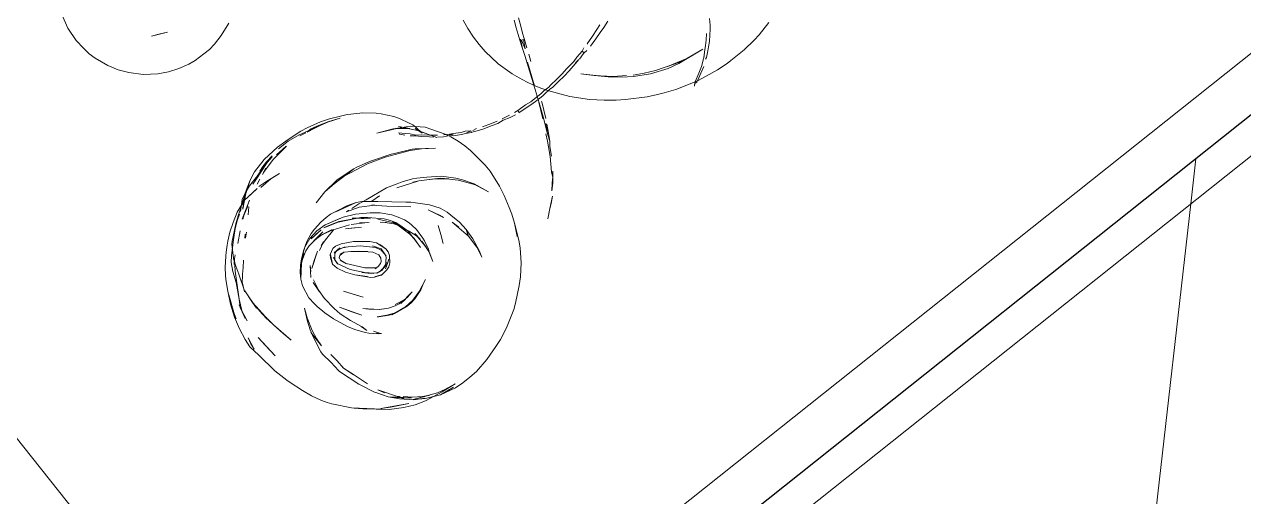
# Model space of a CAD drawing. Header units: millimetres. Extents: x 0 to 57242, y -59538 to 11130.
# Drawn here: x 21945.9 to 22325.2, y -25761 to -25614 of the extents above; entities that cross this region are included whole.
import ezdxf

# ---------------------------------------------------------------- set-up
doc = ezdxf.new("R2010")
doc.units = ezdxf.units.MM
for name, color, linetype, lineweight in [('A-WALL', 113, 'Continuous', 9), ('A-WALL-PATT', 111, 'Continuous', 25), ('G-IMPT', 8, 'Continuous', 9), ('I-FURN', 30, 'Continuous', 9)]:
    doc.layers.add(name, color=color, linetype=linetype, lineweight=lineweight)
pattern_1 = [(263.519, (23585.85, -24640.52), (353.327, -40.138), []), (263.519, (23823.13, -24938.6), (353.327, -40.138), [])]

# ---------------------------------------------------------------- blocks, each defined once
blk = doc.blocks.new('LR1579_PANEL_TV_019_CH - LR1579_PANEL_TV_019_CH-V9-Level 0')
at = {"layer": 'G-IMPT'}
for p, q in [((863.11, -90.73), (859.39, -92.39)), ((865.54, -89.87), (863.11, -90.73)), ((870.27, -88.47), (865.54, -89.87)), ((875.1, -87.57), (870.27, -88.47)), ((875.1, -87.57), (877.83, -87.44)), ((877.83, -87.44), (880.63, -87.4)), ((883.44, -87.6), (880.63, -87.4)), ((886.39, -89.3), (882.76, -88.64)), ((887.48, -89.22), (882.76, -88.64)), ((883.44, -87.6), (888.45, -88.83)), ((883.75, -88.15), (888.45, -88.83)), ((883.75, -88.15), (887.35, -88.67)), ((888.71, -89.91), (886.39, -89.3)), ((888.45, -88.83), (887.35, -88.67)), ((893.22, -90.29), (887.48, -89.22)), ((888.45, -88.83), (892.81, -90.86)), ((888.71, -89.91), (895.98, -93.03)), ((891.05, -90.83), (893.11, -91.87)), ((891.05, -90.83), (895.98, -93.03)), ((892.81, -90.86), (894.68, -92.11)), ((896.57, -91.33), (893.22, -90.29)), ((854.05, -95.47), (859.39, -92.39)), ((895.85, -92.82), (892.87, -91.01)), ((892.87, -91.01), (894.68, -92.11)), ((895.71, -93.73), (893.11, -91.87)), ((895.71, -93.73), (897.88, -95.66)), ((895.85, -92.82), (899.19, -95.78)), ((896.05, -93.66), (901.54, -98.52)), ((896.05, -93.66), (898.62, -95.79)), ((896.57, -91.33), (899.8, -92.79)), ((902.98, -95.57), (897.86, -92.86)), ((897.86, -92.86), (905.59, -97.13)), ((899.8, -92.79), (903.71, -95.21)), ((848.07, -100.18), (852.41, -96.6)), ((854.05, -95.47), (852.41, -96.6)), ((899.5, -97.11), (898.1, -94.93)), ((898.97, -96.49), (898.1, -94.93)), ((898.58, -96.29), (899.5, -97.11)), ((901.54, -98.52), (898.62, -95.79)), ((902.65, -102.2), (898.97, -96.49)), ((901.54, -98.52), (899.19, -95.78)), ((901.54, -98.52), (903.56, -101.62)), ((902.98, -95.57), (905.59, -97.13)), ((912.54, -102.92), (903.71, -95.21)), ((907.26, -98.2), (903.71, -95.21)), ((903.71, -95.21), (910.05, -100.47)), ((912.54, -102.92), (907.26, -98.2)), ((843.23, -105.39), (846.13, -102.04)), ((846.13, -102.04), (848.07, -100.18)), ((902.65, -102.2), (901.68, -100.18)), ((902.21, -101.39), (901.68, -100.18)), ((903.86, -102.11), (903.56, -101.62)), ((906.29, -107.25), (903.86, -102.11)), ((911.99, -102.31), (910.05, -100.47)), ((911.99, -102.31), (912.54, -102.92)), ((843.23, -105.39), (840.55, -109.23)), ((904.08, -105.66), (905.55, -110.24)), ((916.63, -107.74), (912.54, -102.92)), ((840.55, -109.23), (839.37, -111.34)), ((906.29, -107.25), (908.46, -114.02)), ((917.54, -108.9), (916.63, -107.74)), ((918.6, -110.71), (917.54, -108.9)), ((824.36, -113.97), (825.75, -113.02)), ((824.54, -113.94), (825.75, -113.02)), ((825.75, -113.02), (828.16, -110.89)), ((827.42, -111.54), (825.75, -113.02)), ((827.42, -111.54), (828.16, -110.89)), ((839.37, -111.34), (837.19, -116.29)), ((839.09, -112.49), (837.19, -116.29)), ((839.09, -112.49), (837.52, -115.5)), ((905.55, -110.24), (906.82, -114.14)), ((905.73, -110.72), (906.82, -114.14)), ((918.6, -110.71), (919.98, -113.61)), ((921.18, -116.6), (919.98, -113.61)), ((741.11, -114.78), (736.35, -115.84)), ((741.11, -114.78), (743.31, -114.42)), ((747.7, -114.03), (743.31, -114.42)), ((747.7, -114.03), (753, -113.93)), ((754.51, -113.96), (753, -113.93)), ((758.04, -114.24), (754.51, -113.96)), ((758.04, -114.24), (762.06, -114.9)), ((760.77, -117.75), (762.71, -116.7)), ((761.3, -118.19), (762.76, -117.33)), ((762.06, -114.9), (765.09, -115.48)), ((762.71, -116.7), (764.17, -115.94)), ((762.76, -117.33), (764.42, -116.39)), ((765.49, -115.26), (764.17, -115.94)), ((765.82, -115.66), (764.42, -116.39)), ((770.61, -117.13), (765.09, -115.48)), ((765.49, -115.26), (766.23, -115.39)), ((766.23, -115.39), (765.82, -115.66)), ((766.23, -115.39), (766.79, -114.76)), ((766.23, -115.39), (766.79, -114.76)), ((766.23, -115.39), (766.53, -115.03)), ((766.23, -115.39), (766.53, -115.03)), ((766.53, -115.03), (766.79, -114.76)), ((766.53, -115.03), (766.79, -114.76)), ((770.61, -117.13), (771.95, -117.59)), ((821.81, -116.99), (820.06, -118.58)), ((821.81, -116.99), (820.17, -118.85)), ((822.69, -115.48), (824.54, -113.94)), ((822.69, -115.48), (824.36, -113.97)), ((836.09, -118.99), (837.19, -116.29)), ((837.19, -116.29), (837.52, -115.5)), ((850.34, -120.59), (851.11, -116.47)), ((850.99, -117.78), (851.18, -116.23)), ((851.11, -116.47), (851.68, -114.27)), ((851.68, -114.27), (851.18, -116.23)), ((876.04, -117.18), (872.88, -118.25)), ((873.57, -118.07), (876.84, -117.21)), ((876.04, -117.18), (877.71, -116.92)), ((876.84, -117.21), (879.95, -117.02)), ((879.41, -116.87), (877.71, -116.92)), ((879.41, -116.87), (883.87, -117.56)), ((884.74, -117.7), (879.95, -117.02)), ((884.74, -117.7), (883.18, -117.46)), ((883.18, -117.46), (886.06, -118.63)), ((892.03, -116.21), (890.94, -115.19)), ((891.73, -115.77), (890.94, -115.19)), ((892.03, -116.21), (891.2, -115.37)), ((892.37, -117.34), (891.2, -115.37)), ((891.73, -115.77), (893.92, -117.68)), ((906.89, -114.61), (906.82, -114.14)), ((906.97, -117.15), (906.82, -114.14)), ((906.97, -117.15), (907.32, -119.88)), ((908.54, -114.49), (908.46, -114.02)), ((908.54, -114.49), (908.8, -117.87)), ((921.18, -116.6), (922.61, -120.89)), ((756.72, -120.78), (755.77, -121.61)), ((758.36, -119.44), (756.72, -120.78)), ((757.19, -121.61), (758.96, -119.93)), ((758.91, -119.23), (758.36, -119.44)), ((758.6, -120.21), (759.27, -119.69)), ((758.96, -119.93), (758.6, -120.21)), ((761.3, -118.19), (759.27, -119.69)), ((775.47, -119.02), (771.95, -117.59)), ((777.42, -119.93), (775.47, -119.02)), ((777.42, -119.93), (780.4, -121.37)), ((817.81, -121.52), (818.91, -120.14)), ((818.17, -121.61), (818.96, -119.99)), ((818.17, -121.61), (818.91, -120.14)), ((818.17, -121.61), (818.91, -120.14)), ((820.17, -118.85), (818.91, -120.14)), ((818.96, -119.99), (820.06, -118.58)), ((835.42, -121.16), (834.24, -125.03)), ((836.09, -118.99), (835.42, -121.16)), ((850.18, -124.13), (850.34, -120.59)), ((850.87, -121.97), (850.99, -117.78)), ((869.75, -119.83), (873.57, -118.07)), ((869.75, -119.83), (871.42, -119.05)), ((871.42, -119.05), (872.88, -118.25)), ((880.34, -118.74), (875.39, -119.36)), ((875.39, -119.36), (877.71, -118.95)), ((880.85, -118.93), (877.71, -118.95)), ((880.34, -118.74), (878.42, -118.95)), ((878.42, -118.95), (881.99, -119.6)), ((880.85, -118.93), (882.19, -119.31)), ((884.31, -120.03), (882.19, -119.31)), ((883.87, -117.56), (885.45, -118.13)), ((884.31, -120.03), (886.83, -121.51)), ((884.31, -120.03), (886.67, -121.32)), ((888.33, -119.82), (885.45, -118.13)), ((888.68, -120.1), (886.06, -118.63)), ((886.67, -121.32), (889.26, -123.58)), ((888.68, -120.1), (888.33, -119.82)), ((893.87, -118.7), (894.44, -120.86)), ((893.87, -118.7), (894.29, -120.55)), ((894.63, -118.59), (893.92, -117.68)), ((895.92, -124.35), (894.29, -120.55)), ((894.63, -118.59), (896.62, -121.36)), ((908.8, -117.87), (909.25, -121.56)), ((922.95, -122.14), (922.61, -120.89)), ((753.1, -124.26), (752, -125.56)), ((753.1, -124.26), (754.54, -122.73)), ((755.09, -123.72), (753.7, -125.31)), ((755.09, -123.72), (753.7, -125.31)), ((754.54, -122.73), (755.77, -121.61)), ((755.09, -123.72), (756.27, -122.51)), ((757.19, -121.61), (756.27, -122.51)), ((757.68, -122.15), (766.2, -123.28)), ((757.68, -122.15), (763.35, -123)), ((769.56, -124.73), (763.35, -123)), ((773.21, -126.15), (764.53, -123.07)), ((769.56, -124.73), (764.53, -123.07)), ((766.2, -123.28), (769.82, -124.15)), ((775.09, -126.26), (769.82, -124.15)), ((786.18, -124.88), (780.4, -121.37)), ((786.18, -124.88), (788.57, -126.56)), ((815.58, -125.6), (818.17, -121.61)), ((833.6, -128.22), (834.24, -125.03)), ((850.18, -124.13), (850.87, -121.97)), ((850.18, -124.13), (850.82, -122.49)), ((850.18, -124.13), (850.36, -127.15)), ((850.87, -121.97), (850.82, -122.49)), ((852.14, -128.64), (850.87, -121.97)), ((857.26, -127.82), (858.48, -125.12)), ((863.38, -126.13), (864.5, -122.76)), ((864.5, -122.76), (863.51, -126.04)), ((886.83, -121.51), (890.53, -124.9)), ((890.53, -124.9), (889.26, -123.58)), ((895.99, -129.7), (892.1, -123.5)), ((893.87, -126.24), (892.1, -123.5)), ((897.17, -127.94), (895.92, -124.35)), ((897.78, -123.51), (896.62, -121.36)), ((899.74, -128.09), (897.78, -123.51)), ((907.73, -126.54), (907.94, -123.82)), ((907.94, -123.82), (907.91, -129.12)), ((908.25, -127.42), (909.22, -122.52)), ((909.25, -121.56), (909.22, -122.52)), ((922.95, -122.14), (924.09, -126.73)), ((751.21, -126.56), (750.05, -128.33)), ((752, -125.56), (751.21, -126.56)), ((776.55, -127.67), (773.21, -126.15)), ((775.09, -126.26), (779.74, -128.95)), ((776.55, -127.67), (779.59, -129.34)), ((788.57, -126.56), (791.53, -128.85)), ((794.93, -131.89), (791.53, -128.85)), ((812.65, -129.42), (813.85, -127.99)), ((813.23, -129.82), (814.07, -128.26)), ((815.16, -125.44), (813.65, -128.11)), ((815.58, -125.6), (814.07, -128.26)), ((833.03, -133.66), (833.6, -128.22)), ((851.06, -130.54), (850.36, -127.15)), ((852.14, -128.64), (851.45, -126.13)), ((857.26, -127.82), (856.23, -130.49)), ((862.45, -129.41), (863.13, -126.65)), ((863.38, -126.13), (863.13, -126.65)), ((863.17, -129.8), (863.51, -126.04)), ((863.26, -127.57), (863.17, -129.8)), ((863.26, -127.57), (863.45, -133.06)), ((864.62, -130.82), (864.77, -128.53)), ((864.77, -128.53), (864.63, -131.61)), ((891.94, -132.85), (888.31, -127.62)), ((888.31, -127.62), (890.2, -130.22)), ((895.99, -129.7), (893.87, -126.24)), ((897.17, -127.94), (897.51, -130.44)), ((899.74, -128.09), (900.73, -131.2)), ((907.19, -129.35), (907.73, -126.54)), ((908.25, -127.42), (907.58, -129.94)), ((907.83, -125.78), (907.91, -129.12)), ((924.09, -126.73), (924.9, -133.68)), ((779.74, -128.95), (781.27, -130.03)), ((785.12, -132.9), (781.27, -130.03)), ((784.78, -132.88), (781.28, -130.49)), ((799.11, -136.37), (794.93, -131.89)), ((811.46, -131.6), (810.11, -134.11)), ((810.39, -134.44), (811.46, -131.6)), ((811.81, -131.6), (810.65, -134.32)), ((811.46, -131.6), (812.65, -129.42)), ((811.81, -131.6), (811.46, -131.6)), ((811.81, -131.6), (812.65, -129.42)), ((812.18, -131.94), (813.23, -129.82)), ((839.63, -134.01), (837.42, -128.95)), ((837.42, -128.95), (839.38, -133.68)), ((851.06, -130.54), (851.44, -132.02)), ((851.44, -132.02), (852.28, -134.35)), ((855.57, -136.2), (853.34, -131.42)), ((853.92, -132.75), (853.34, -131.42)), ((862.24, -133.75), (862.34, -130.37)), ((862.34, -130.37), (862.45, -129.41)), ((863.42, -132.19), (863.21, -130.71)), ((863.45, -133.06), (863.21, -130.71)), ((864.41, -134.96), (863.42, -132.19)), ((864.7, -133.88), (864.55, -131.81)), ((864.78, -134.68), (864.55, -131.81)), ((864.62, -130.82), (864.57, -135.06)), ((864.7, -133.88), (864.63, -131.61)), ((873.41, -133.81), (873.82, -132.68)), ((873.82, -132.68), (875.18, -130.73)), ((874.69, -131.86), (877.44, -130.17)), ((874.69, -131.86), (875.64, -131.26)), ((876.8, -130.93), (875, -132.87)), ((875.18, -130.73), (876.18, -130.05)), ((877.44, -130.17), (875.64, -131.26)), ((878.5, -130.42), (875.91, -131.53)), ((876.8, -130.93), (875.91, -131.53)), ((877.3, -129.67), (876.18, -130.05)), ((878.5, -130.42), (876.79, -131.14)), ((878.51, -130.57), (876.79, -131.14)), ((876.8, -130.93), (879.42, -130.55)), ((876.8, -130.93), (878.51, -130.57)), ((877.56, -132.46), (877.08, -132.79)), ((879.6, -129.44), (877.3, -129.67)), ((878.7, -132.17), (877.56, -132.46)), ((878.51, -130.57), (879.42, -130.55)), ((878.51, -130.57), (880.34, -130.78)), ((879.94, -132.2), (878.7, -132.17)), ((879.33, -132.16), (879.94, -132.2)), ((879.33, -132.16), (882.23, -134.45)), ((879.42, -130.55), (880.3, -130.89)), ((879.42, -130.55), (880.34, -130.78)), ((881.65, -130.36), (879.58, -129.54)), ((881.71, -130.26), (879.58, -129.54)), ((879.6, -129.44), (881.65, -130.36)), ((882.52, -132.51), (880.3, -130.89)), ((883.89, -133.82), (880.34, -130.78)), ((882.52, -132.51), (881.16, -131.24)), ((882.6, -130.88), (881.71, -130.26)), ((882.52, -132.51), (886.13, -136.86)), ((882.52, -132.51), (883.89, -133.82)), ((882.6, -130.88), (886, -134.67)), ((886.04, -134.62), (883.21, -131.76)), ((886, -134.67), (883.21, -131.76)), ((891.94, -132.85), (890.2, -130.22)), ((897.51, -130.44), (898.04, -134.75)), ((900.73, -131.2), (901.37, -134.24)), ((906, -133.42), (907.19, -129.35)), ((906.4, -132.84), (907.58, -129.94)), ((915.53, -138.19), (914.13, -131.1)), ((914.83, -134.3), (914.13, -131.1)), ((921.66, -138.09), (921.15, -130.36)), ((921.46, -134.84), (921.15, -130.36)), ((784.78, -132.88), (789.16, -136.86)), ((785.12, -132.9), (789.16, -136.86)), ((786.01, -133.75), (789.16, -136.86)), ((786.01, -133.75), (792.07, -139.81)), ((799.11, -136.37), (803.18, -141.87)), ((809.22, -135.72), (807.02, -140.5)), ((809.87, -135.92), (807.75, -141.01)), ((807.75, -141.01), (810.1, -136.18)), ((809.87, -135.92), (807.84, -140.84)), ((810.65, -134.32), (809.87, -135.92)), ((810.39, -134.44), (810.11, -134.11)), ((833.03, -133.66), (833.07, -136.06)), ((833.79, -142.45), (833.07, -136.06)), ((842.59, -137.67), (839.36, -133.46)), ((839.63, -134.01), (839.36, -133.46)), ((841.39, -136.94), (839.38, -133.68)), ((854.23, -137.23), (852.28, -134.35)), ((855.57, -136.2), (853.92, -132.75)), ((862.51, -135.64), (862.24, -133.75)), ((862.51, -135.64), (862.71, -136.73)), ((864.57, -135.06), (865.19, -137.14)), ((864.7, -133.88), (864.78, -134.68)), ((864.7, -133.88), (866.43, -140.37)), ((864.78, -135.52), (865.59, -137.61)), ((864.78, -135.52), (866.48, -139.71)), ((873.41, -133.81), (873.46, -134.99)), ((874.56, -138.19), (873.46, -134.99)), ((873.46, -134.99), (874.15, -137.13)), ((873.46, -134.99), (874.08, -137.19)), ((874.79, -133.07), (874.62, -135.86)), ((874.75, -133.82), (874.62, -135.86)), ((874.62, -135.86), (876.13, -138.25)), ((874.62, -135.86), (875.1, -136.66)), ((874.75, -133.82), (875, -132.87)), ((874.79, -133.07), (874.75, -133.82)), ((874.75, -133.82), (874.77, -135.54)), ((875.67, -137.32), (874.77, -135.54)), ((876.33, -134.84), (876.48, -133.68)), ((877.24, -136.62), (876.33, -134.84)), ((876.48, -133.68), (877.08, -132.79)), ((885.91, -139.05), (882.23, -134.45)), ((886.04, -134.62), (887.76, -137.04)), ((897.68, -140.86), (898.04, -134.75)), ((901.47, -135.43), (901.37, -134.24)), ((901.67, -137.93), (901.47, -135.43)), ((906.4, -132.84), (904.72, -136.32)), ((906, -133.42), (904.72, -136.32)), ((915.53, -138.19), (914.83, -134.3)), ((921.66, -138.09), (921.46, -134.84)), ((924.22, -140), (924.91, -136.03)), ((924.72, -138.02), (924.91, -136.03)), ((924.9, -133.68), (925.51, -137.43)), ((789.16, -136.86), (792.07, -139.81)), ((842.71, -138.59), (841.39, -136.94)), ((846.44, -141.54), (842.59, -137.67)), ((842.71, -138.59), (845.9, -141.96)), ((844.5, -139.78), (846.44, -141.54)), ((844.5, -139.78), (848.01, -142.58)), ((854.23, -137.23), (858.34, -141.44)), ((863.25, -138.4), (862.71, -136.73)), ((863.25, -138.4), (864.28, -140.24)), ((865.4, -142.13), (864.28, -140.24)), ((866.65, -139.48), (865.16, -137.09)), ((865.91, -139.46), (865.19, -137.14)), ((865.59, -137.61), (866.43, -140.37)), ((867.3, -141.55), (865.91, -139.46)), ((869.66, -143.77), (866.48, -139.71)), ((866.65, -139.48), (868.96, -142.05)), ((874.56, -138.19), (874.15, -137.13)), ((874.56, -138.19), (875.93, -139.82)), ((876.13, -138.25), (875.1, -136.66)), ((875.67, -137.32), (879.09, -140.6)), ((875.93, -139.82), (879.09, -142.42)), ((877.24, -136.62), (880.44, -139.58)), ((882.5, -141.13), (878.39, -137.81)), ((880.44, -139.58), (878.39, -137.81)), ((885.91, -139.05), (886.74, -141.07)), ((885.95, -138.93), (886.74, -141.07)), ((885.95, -138.93), (886.68, -141.01)), ((886.13, -136.86), (888.04, -140.65)), ((887.76, -137.04), (889.04, -139.63)), ((889.37, -141.57), (889.04, -139.63)), ((897.89, -137.34), (897.06, -141.43)), ((897.89, -137.34), (897.68, -140.86)), ((900.86, -142.08), (901.67, -137.93)), ((915.53, -138.19), (916.19, -143.49)), ((915.53, -138.19), (915.82, -140.2)), ((916.31, -147.72), (915.82, -140.2)), ((916.19, -143.49), (915.82, -140.2)), ((915.82, -140.2), (915.99, -141.25)), ((924.22, -140), (924.72, -138.02)), ((925.26, -140.15), (924.6, -143.81)), ((925.26, -140.15), (925.51, -137.43)), ((789.55, -143.56), (787.49, -144.19)), ((789.8, -143.7), (791.54, -143.37)), ((789.8, -143.7), (791.26, -143.5)), ((791.38, -144.19), (794.47, -143.76)), ((794.34, -142.73), (791.54, -143.37)), ((794.34, -142.73), (796.6, -142.47)), ((796.8, -143.4), (794.47, -143.76)), ((798.97, -142.21), (796.6, -142.47)), ((799.14, -143.1), (796.8, -143.4)), ((798.97, -142.21), (801.45, -141.97)), ((799.14, -143.1), (801.49, -142.88)), ((801.45, -141.97), (802.73, -142)), ((801.49, -142.88), (802.51, -142.74)), ((802.51, -142.74), (804.37, -142.8)), ((802.73, -142), (804.53, -141.93)), ((803.18, -141.87), (804.6, -144.11)), ((805.64, -142.68), (804.37, -142.8)), ((805.64, -141.8), (804.53, -141.93)), ((807.97, -141.87), (805.64, -141.8)), ((805.64, -142.68), (808.03, -142.67)), ((805.87, -145.8), (807.84, -140.84)), ((807.11, -140.75), (807.02, -140.5)), ((809.87, -141.87), (807.97, -141.87)), ((808.03, -142.67), (809.69, -142.68)), ((809.69, -142.68), (811.54, -142.9)), ((809.87, -141.87), (811.61, -142.06)), ((811.54, -142.9), (814.49, -143.1)), ((811.61, -142.06), (814.71, -142.33)), ((814.49, -143.1), (814.56, -142.56)), ((815.69, -143.26), (814.49, -143.1)), ((817.74, -142.81), (815.92, -142.5)), ((819.97, -144.07), (817.49, -143.56)), ((819.99, -143.54), (817.74, -142.81)), ((819.97, -144.07), (819.87, -144.05)), ((821.93, -143.79), (819.99, -143.54)), ((821.93, -143.79), (823.72, -144.38)), ((833.79, -142.45), (834.26, -144.7)), ((849.6, -144.51), (845.9, -141.96)), ((846.44, -141.54), (852.2, -145.11)), ((846.44, -141.54), (848.01, -142.58)), ((852.2, -145.11), (848.01, -142.58)), ((859.56, -142.48), (858.34, -141.44)), ((859.2, -140.38), (864.9, -145.17)), ((866.28, -148.02), (859.56, -142.48)), ((867.84, -144.86), (865.4, -142.13)), ((868.01, -142.58), (867.3, -141.55)), ((871.71, -146.09), (868.01, -142.58)), ((869.69, -142.53), (868.16, -141.27)), ((868.16, -141.27), (868.96, -142.05)), ((882.19, -142.74), (879.09, -140.6)), ((879.89, -143.05), (879.09, -142.42)), ((879.89, -143.05), (883.34, -144.82)), ((882.19, -142.74), (883.8, -143.58)), ((882.5, -141.13), (884.14, -142.11)), ((882.96, -143.3), (885.31, -144)), ((882.96, -143.3), (883.8, -143.58)), ((885.31, -144), (883.8, -143.58)), ((883.8, -143.58), (885.98, -144.08)), ((885.45, -142.48), (884.14, -142.11)), ((885.89, -142.28), (884.3, -142.34)), ((884.3, -142.34), (885.45, -142.48)), ((884.42, -144.15), (886.77, -144.02)), ((884.42, -144.15), (885.98, -144.08)), ((886.19, -143.93), (885.31, -144)), ((885.31, -144), (885.98, -144.08)), ((885.45, -142.48), (886.47, -141.86)), ((885.89, -142.28), (885.45, -142.48)), ((885.89, -142.28), (886.59, -141.7)), ((885.89, -142.28), (886.47, -141.86)), ((886.77, -144.02), (885.98, -144.08)), ((886.19, -143.93), (886.73, -143.71)), ((886.68, -141.01), (886.47, -141.86)), ((886.59, -141.7), (886.47, -141.86)), ((888.06, -142.08), (886.66, -143.83)), ((886.66, -143.83), (887.96, -142.19)), ((888.06, -142.08), (886.73, -143.71)), ((888.08, -140.71), (887.88, -143)), ((887.88, -143), (887.96, -142.19)), ((888.04, -140.65), (887.96, -142.19)), ((888.08, -140.71), (887.96, -142.19)), ((889.37, -141.57), (888.02, -144.26)), ((888.02, -144.26), (889.06, -142.54)), ((888.65, -143.45), (888.13, -144.37)), ((889.37, -141.57), (888.65, -143.45)), ((889.37, -141.57), (889.06, -142.54)), ((895.09, -145.52), (897.25, -142.57)), ((895.09, -145.52), (896.08, -144)), ((896.82, -147.71), (900.04, -144.03)), ((898.88, -145.83), (900.04, -144.03)), ((900.04, -144.03), (899.02, -145.23)), ((900.04, -144.03), (900.86, -142.08)), ((916.21, -145.11), (915.99, -141.25)), ((923.57, -147.64), (924.6, -143.81)), ((775.33, -147.34), (777.55, -146.62)), ((779.37, -146.07), (777.55, -146.62)), ((779.62, -147.44), (777.96, -147.97)), ((779.37, -146.07), (781.62, -145.41)), ((781.95, -146.67), (779.62, -147.44)), ((784.34, -144.69), (781.62, -145.41)), ((784.75, -145.88), (781.95, -146.67)), ((784.75, -145.88), (784.5, -145.74)), ((787.19, -144.28), (786.06, -144.28)), ((786.35, -145.52), (787.35, -145.03)), ((787.19, -144.28), (787.49, -144.19)), ((787.19, -144.28), (787.35, -145.03)), ((789.87, -144.64), (787.35, -145.03)), ((791.38, -144.19), (789.87, -144.64)), ((805.67, -145.88), (802.82, -152.93)), ((805.87, -145.8), (803.07, -152.83)), ((804.6, -144.11), (805.8, -146.26)), ((805.8, -146.26), (806.84, -148.38)), ((823.41, -144.99), (821.65, -144.48)), ((826.32, -145.96), (823.41, -144.99)), ((823.72, -144.38), (826.65, -145.36)), ((826.65, -145.36), (828.37, -145.98)), ((828.04, -146.72), (829.33, -146.96)), ((828.37, -145.98), (829.51, -146.47)), ((830.08, -146.73), (829.51, -146.47)), ((829.89, -147.21), (830.08, -146.73)), ((829.89, -147.21), (831.76, -147.6)), ((829.89, -147.21), (831.4, -148.23)), ((831.73, -147.56), (830.08, -146.73)), ((832.86, -148.17), (831.73, -147.56)), ((834.98, -147.12), (834.26, -144.7)), ((835.92, -149.62), (834.98, -147.12)), ((849.6, -144.51), (852.23, -146.17)), ((853.93, -145.94), (852.2, -145.11)), ((858.97, -147.72), (852.2, -145.11)), ((852.23, -146.17), (853.36, -146.85)), ((853.93, -145.94), (852.54, -145.19)), ((856.49, -148.09), (853.36, -146.85)), ((868.42, -148.3), (864.9, -145.17)), ((871.86, -150.26), (867.71, -147.73)), ((868.42, -148.3), (867.71, -147.73)), ((870.25, -146.76), (867.84, -144.86)), ((870.25, -146.76), (874.07, -149.3)), ((871.39, -145.26), (875.67, -148.96)), ((871.71, -146.09), (875.67, -148.96)), ((871.71, -146.09), (873.49, -147.41)), ((871.71, -146.09), (874.88, -148.16)), ((874.82, -146.41), (872.41, -144.62)), ((872.77, -144.94), (877.16, -147.62)), ((879.56, -150.71), (873.49, -147.41)), ((879.38, -147.67), (875.14, -144.92)), ((877.9, -146.71), (875.14, -144.92)), ((877.66, -147.82), (882.82, -149.9)), ((879.38, -147.67), (877.9, -146.71)), ((883.34, -144.82), (885.22, -145.36)), ((886.25, -145.32), (885.22, -145.36)), ((886.25, -145.32), (888.13, -144.37)), ((889.91, -147.47), (887.25, -148.71)), ((895.3, -144.53), (890.49, -147.61)), ((890.49, -147.61), (893.1, -145.99)), ((895.3, -144.53), (893.1, -145.99)), ((896.82, -147.71), (894.26, -149.7)), ((895.85, -148.77), (896.82, -147.71)), ((897.35, -147.56), (895.91, -148.87)), ((896.82, -147.71), (899.02, -145.23)), ((898.88, -145.83), (897.35, -147.56)), ((915.88, -152.08), (916.38, -145.61)), ((916.31, -147.72), (915.88, -152.08)), ((916.31, -147.72), (916.21, -145.11)), ((916.31, -147.72), (916.38, -145.61)), ((918.89, -151.09), (920.6, -147.47)), ((921.17, -145.24), (919.98, -149.74)), ((920.6, -147.47), (919.98, -149.74)), ((921.1, -144.28), (920.25, -148.93)), ((920.55, -147.46), (920.25, -148.93)), ((920.6, -147.47), (920.25, -148.93)), ((920.55, -147.46), (921.1, -144.28)), ((921.17, -145.24), (920.6, -147.47)), ((921.98, -151.54), (923.43, -146.98)), ((921.98, -151.54), (923.57, -147.64)), ((923.11, -148.21), (923.43, -146.98)), ((807.85, -150.69), (806.84, -148.38)), ((808.8, -153.07), (807.85, -150.69)), ((832.55, -148.73), (831.4, -148.23)), ((832.55, -148.73), (834.65, -150)), ((832.86, -148.17), (835.02, -149.38)), ((834.65, -150), (835.76, -150.58)), ((834.81, -149.78), (835.99, -150.24)), ((834.81, -149.78), (835.86, -150.37)), ((835.02, -149.38), (835.86, -150.37)), ((835.76, -150.58), (835.86, -150.37)), ((837.32, -151.59), (835.76, -150.58)), ((836.75, -151.36), (835.92, -149.62)), ((837.68, -151.05), (835.99, -150.24)), ((836.75, -151.36), (840.33, -156.97)), ((839.2, -152.15), (837.68, -151.05)), ((845.44, -152.4), (841.87, -149.89)), ((846.89, -153.62), (841.87, -149.89)), ((856.49, -148.09), (858.08, -148.62)), ((858.08, -148.62), (861.45, -149.64)), ((868.73, -150.72), (861.45, -149.64)), ((864.65, -149.1), (867.65, -149.3)), ((864.65, -149.1), (865.37, -149.19)), ((866.28, -148.02), (870.11, -151.08)), ((868.73, -150.72), (871.29, -151.12)), ((870.11, -151.08), (871.68, -152)), ((871.29, -151.12), (873.9, -151.42)), ((871.86, -150.26), (875.81, -151.57)), ((877.7, -150.98), (874.07, -149.3)), ((879.84, -150.67), (874.88, -148.16)), ((875.81, -151.57), (874.93, -151.53)), ((880.25, -151.68), (877.7, -150.98)), ((877.7, -150.98), (883.52, -152.52)), ((877.7, -150.98), (879.26, -151.4)), ((882.2, -152.2), (879.26, -151.4)), ((881.12, -151.21), (879.56, -150.71)), ((884.42, -152.11), (879.84, -150.67)), ((880.25, -151.68), (883.52, -152.52)), ((881.12, -151.21), (883.29, -151.81)), ((886.34, -148.83), (882.36, -149.71)), ((886.66, -150.77), (882.72, -150.02)), ((882.72, -150.02), (886.58, -150.87)), ((886.58, -150.87), (882.82, -149.9)), ((885.43, -151.28), (891.46, -150.53)), ((885.43, -151.28), (889.43, -150.85)), ((886.34, -148.83), (888.58, -148.2)), ((886.66, -150.77), (889.43, -150.85)), ((887.25, -148.71), (888.58, -148.2)), ((889.93, -152.2), (892.83, -151.03)), ((893.87, -150.47), (891.26, -152.07)), ((891.46, -150.53), (893.28, -149.95)), ((892.83, -151.03), (894.09, -150.2)), ((893.28, -149.95), (896.05, -148.4)), ((895.91, -148.87), (893.87, -150.47)), ((895.85, -148.77), (894.09, -150.2)), ((894.26, -149.7), (896.05, -148.4)), ((918.89, -151.09), (914.47, -158.69)), ((916.41, -155.73), (918.89, -151.09)), ((918.89, -151.09), (920.25, -148.93)), ((921.98, -151.54), (920.06, -155.28)), ((920.57, -154.23), (923.11, -148.21)), ((920.57, -154.23), (921.88, -151.13)), ((923.11, -148.21), (921.88, -151.13)), ((921.98, -151.54), (923.11, -148.21)), ((801.83, -152.49), (800.95, -154.63)), ((801.35, -157.22), (802.18, -155.07)), ((803.07, -152.83), (802.18, -155.07)), ((810.23, -158.21), (808.8, -153.07)), ((839.82, -153.39), (838.83, -152.64)), ((841.81, -156.05), (839.4, -152.18)), ((842.98, -158.07), (839.4, -152.18)), ((839.82, -153.39), (840.79, -154.16)), ((841.14, -153.74), (840.19, -152.92)), ((840.79, -154.16), (842.63, -155.8)), ((841.14, -153.74), (843.02, -155.37)), ((844.28, -156.72), (843.02, -155.37)), ((845.44, -152.4), (848.53, -154.18)), ((847.7, -154.13), (846.89, -153.62)), ((847.7, -154.13), (852.87, -156.55)), ((855.81, -157.42), (848.53, -154.18)), ((875.08, -152.85), (871.68, -152)), ((878.47, -153.68), (871.68, -152)), ((871.68, -152), (874.62, -153.02)), ((874.62, -153.02), (877.5, -153.58)), ((875.08, -152.85), (878.47, -153.68)), ((880.18, -154.05), (877.5, -153.58)), ((881.89, -154.15), (880.18, -154.05)), ((884.14, -154.02), (881.89, -154.15)), ((882.2, -152.2), (883.52, -152.52)), ((884.42, -152.11), (883.29, -151.81)), ((883.52, -152.52), (886.7, -152.68)), ((884.14, -154.02), (886.99, -153.62)), ((889.64, -151.83), (885.46, -152.09)), ((887.54, -151.98), (885.46, -152.09)), ((889.93, -152.2), (886.7, -152.68)), ((886.99, -153.62), (888.62, -153.16)), ((887.54, -151.98), (889.64, -151.83)), ((888.62, -153.16), (891.26, -152.07)), ((913.18, -156.58), (915.24, -154.21)), ((914.15, -157.25), (916.01, -152.11)), ((914.85, -154.74), (916.12, -151.86)), ((915.24, -154.21), (914.85, -154.74)), ((916.01, -152.11), (916.12, -151.86)), ((920.06, -155.28), (918.33, -158.52)), ((799, -159.41), (800.21, -156.57)), ((800.78, -156.7), (799.43, -159.23)), ((799.43, -159.23), (800.04, -159.46)), ((800.78, -156.7), (800.04, -159.46)), ((801.35, -157.22), (800.1, -159.9)), ((800.4, -159.77), (801.35, -157.22)), ((811.04, -163.76), (810.23, -158.21)), ((840.33, -156.97), (843.69, -160.07)), ((842.81, -157.7), (841.81, -156.05)), ((842.16, -156.06), (842.99, -158.62)), ((842.16, -156.06), (842.6, -158.61)), ((842.98, -158.07), (842.18, -156.64)), ((842.18, -156.64), (842.99, -158.62)), ((842.6, -158.61), (842.85, -159.96)), ((844.13, -156.85), (842.63, -155.8)), ((846.69, -162.3), (842.81, -157.7)), ((844.13, -156.85), (845.25, -158.23)), ((844.28, -156.72), (845.63, -157.82)), ((846.41, -159.3), (845.25, -158.23)), ((847.88, -160.22), (846.79, -158.94)), ((853.82, -156.94), (852.87, -156.55)), ((853.82, -156.94), (860.51, -159.41)), ((855.81, -157.42), (861.43, -159.23)), ((861.43, -159.23), (869.73, -160.74)), ((911.77, -158.09), (910.31, -159.78)), ((911.77, -158.09), (913.18, -156.58)), ((914.47, -158.69), (912.15, -161.83)), ((914.15, -157.25), (913.31, -159.8)), ((915.04, -159.11), (913.76, -161.59)), ((915.04, -159.11), (916.41, -155.73)), ((917.55, -159.65), (918.33, -158.52)), ((797.49, -163.03), (796.41, -165.54)), ((797.49, -163.03), (798.36, -160.97)), ((798.36, -160.97), (799, -159.41)), ((799.71, -161.46), (798.9, -163.54)), ((799.71, -161.46), (800.4, -159.77)), ((843.6, -161.5), (842.85, -159.96)), ((843.6, -161.5), (844.64, -163.61)), ((848.41, -162.69), (843.69, -160.07)), ((846.69, -162.3), (844.26, -159.61)), ((844.26, -159.61), (846.81, -161.57)), ((846.41, -159.3), (847.76, -160.68)), ((848.41, -162.69), (846.81, -161.57)), ((847.49, -162.13), (853.2, -164.81)), ((847.49, -162.13), (848.41, -162.69)), ((847.76, -160.68), (847.88, -160.22)), ((853.2, -164.81), (848.41, -162.69)), ((860.51, -159.41), (864.91, -160.48)), ((864.91, -160.48), (865.73, -160.61)), ((873.4, -160.82), (865.73, -160.61)), ((871.91, -161.12), (865.73, -160.61)), ((869.73, -160.74), (865.73, -160.61)), ((877.27, -160.69), (871.91, -161.12)), ((873.4, -160.82), (877.21, -160.67)), ((877.21, -160.67), (881.48, -159.65)), ((877.27, -160.69), (881.48, -159.65)), ((910.05, -165.92), (912.35, -162.18)), ((912.15, -161.83), (911.24, -162.65)), ((912.15, -161.83), (913.38, -160.56)), ((913.76, -161.59), (912.28, -163.29)), ((912.35, -162.18), (912.46, -161.98)), ((912.46, -161.98), (913.31, -159.8)), ((916.18, -161.5), (913.8, -164.23)), ((917.55, -159.65), (916.18, -161.5)), ((797.87, -165.75), (798.9, -163.54)), ((811.04, -163.76), (811.16, -166.58)), ((811.16, -166.58), (811.1, -169.5)), ((845.32, -164.76), (844.64, -163.61)), ((845.32, -164.76), (845.88, -165.62)), ((845.88, -165.62), (848.47, -168.73)), ((905.53, -164.72), (904.17, -166.02)), ((905.68, -164.84), (904.77, -165.77)), ((904.77, -165.77), (905.67, -164.84)), ((909.39, -166.62), (905.09, -170.07)), ((905.41, -167.59), (908.38, -164.95)), ((908.8, -166.67), (906.21, -169.07)), ((912.28, -163.29), (908.8, -166.67)), ((910.05, -165.92), (909.39, -166.62)), ((910.45, -167.42), (911.33, -166.6)), ((912.96, -165.08), (911.33, -166.6)), ((913.8, -164.23), (912.96, -165.08)), ((810.8, -172.77), (811.1, -169.5)), ((849.5, -169.83), (848.47, -168.73)), ((852.67, -172.54), (849.5, -169.83)), ((897.12, -173.23), (902.64, -170.02)), ((900.31, -169.88), (898.65, -171.78)), ((898.76, -172.03), (902.64, -170.02)), ((902.43, -169.9), (901.27, -170.8)), ((904.16, -170.56), (902.28, -171.76)), ((905.09, -170.07), (903, -171.58)), ((904.16, -170.56), (906.21, -169.07)), ((905.5, -170.99), (908.14, -169.23)), ((910.45, -167.42), (908.14, -169.23)), ((810.33, -175.7), (810.8, -172.77)), ((856.63, -175.02), (852.67, -172.54)), ((887.87, -174.23), (884.71, -173.86)), ((884.71, -173.86), (889.26, -174.45)), ((887.87, -174.23), (891.98, -174.15)), ((893.08, -174.62), (898.39, -174.18)), ((893.08, -174.62), (895.49, -174.43)), ((899.39, -173.99), (895.46, -176.57)), ((895.49, -174.43), (898.39, -174.18)), ((896.77, -175.57), (900.55, -172.27)), ((897.12, -173.23), (901.27, -170.8)), ((899.59, -173.36), (897.58, -175.24)), ((898.39, -174.18), (902.5, -172.7)), ((898.85, -174.77), (900.02, -173.7)), ((899.39, -173.99), (903, -171.58)), ((899.59, -173.36), (900.55, -172.27)), ((900.02, -173.7), (901.54, -172.23)), ((905.5, -170.99), (902.5, -172.7)), ((856.63, -175.02), (857.2, -175.36)), ((857.2, -175.36), (858.76, -176.07)), ((861.98, -177.52), (858.76, -176.07)), ((859.25, -175.67), (862.81, -176.97)), ((859.25, -175.67), (862.61, -176.96)), ((861.98, -177.52), (864.68, -178.53)), ((866.45, -178.17), (862.61, -176.96)), ((872.41, -179.52), (862.81, -176.97)), ((864.74, -177.55), (869.92, -178.6)), ((864.74, -177.55), (869.31, -178.73)), ((866.45, -178.17), (868.95, -178.8)), ((888.42, -177.25), (883.58, -178.55)), ((892.04, -177.21), (884.85, -179.16)), ((884.85, -179.16), (890.49, -177.61)), ((891.72, -177), (885.55, -178.99)), ((886.07, -179.08), (890.49, -177.61)), ((886.94, -177.85), (889.09, -176.94)), ((888.42, -177.25), (886.94, -177.85)), ((889.02, -178.23), (887.38, -178.84)), ((889.26, -174.45), (892.23, -174.72)), ((890.49, -177.61), (894.39, -176.74)), ((892.04, -177.21), (890.49, -177.61)), ((893.14, -177.99), (890.5, -179.1)), ((890.58, -176.32), (892.25, -175.61)), ((891.72, -177), (893.26, -176.43)), ((896.77, -175.57), (893.14, -177.99)), ((893.14, -177.99), (895.85, -176.45)), ((893.14, -177.99), (895.46, -176.57)), ((894.39, -176.74), (896.87, -175.71)), ((895.85, -176.45), (897.58, -175.24)), ((898.85, -174.77), (896.87, -175.71)), ((869.11, -179.63), (864.68, -178.53)), ((871.34, -180.09), (869.11, -179.63)), ((870.46, -178.7), (872.49, -179.11)), ((871.34, -180.09), (874.55, -180.41)), ((876.32, -180.05), (872.41, -179.52)), ((874.55, -180.41), (876.89, -180.56)), ((876.32, -180.05), (880.17, -180.05)), ((876.89, -180.56), (880.17, -180.69)), ((877.67, -179.22), (883.58, -178.55)), ((881.82, -178.96), (877.67, -179.22)), ((877.75, -179.27), (881.82, -178.96)), ((885.7, -180.25), (880.17, -180.69)), ((885.64, -179.31), (883.08, -179.66)), ((885.55, -178.99), (883.33, -179.37)), ((886.07, -179.08), (884.64, -179.39)), ((885.64, -179.31), (887.38, -178.84)), ((890.5, -179.1), (885.7, -180.25)), ((872.18, -218.74), (867.96, -220.31)), ((872.18, -218.74), (875.47, -218)), ((877.69, -217.66), (875.47, -218)), ((877.69, -217.66), (879.93, -217.64)), ((879.93, -217.64), (883.32, -217.72)), ((883.32, -217.72), (885.56, -218.05)), ((888.83, -218.95), (885.56, -218.05)), ((888.83, -218.95), (892.01, -220.1)), ((895, -221.71), (892.01, -220.1)), ((895, -221.71), (898.66, -224.39)), ((898.66, -224.39), (901.84, -227.65)), ((884.55, -230.01), (887.12, -231.16)), ((884.55, -230.01), (889.25, -232.13)), ((887.12, -231.16), (889.25, -232.13)), ((901.84, -227.65), (903.88, -230.4)), ((905.57, -233.39), (903.88, -230.4)), ((907.19, -237.68), (905.57, -233.39)), ((907.19, -237.68), (907.8, -239.91)), ((907.8, -239.91), (908.14, -242.18)), ((908.4, -245.66), (908.14, -242.18)), ((908.4, -245.66), (908.35, -246.81)), ((908.02, -250.27), (906.91, -254.79)), ((908.02, -250.27), (908.2, -249.14)), ((908.35, -246.81), (908.2, -249.14))]:
    blk.add_line(p, q, dxfattribs=at)
at = {"layer": 'I-FURN'}
for p, q in [((-1000, -15), (1000, -15)), ((1000, -15), (1000, -335))]:
    blk.add_line(p, q, dxfattribs=at)

msp = doc.modelspace()

# ---------------------------------------------------------------- hatches: boundary and pattern name
at = {"layer": 'A-WALL-PATT', "lineweight": 9}
h = msp.add_hatch(dxfattribs=at)
h.set_pattern_fill('FP_13', color=256, angle=45, style=0, pattern_type=2)
h.set_pattern_definition(pattern_1)
h.paths.add_polyline_path([(21444.96, -26357.41), (23711.41, -24553.36), (23804.83, -24670.72), (23812.65, -24664.49), (23713.01, -24539.3), (21438.74, -26349.59)])
h.paths.add_polyline_path([(25260.09, -23512.35), (25267.92, -23506.12), (25174.5, -23388.76), (25739.19, -22939.28), (25732.96, -22931.45), (25160.45, -23387.17), (25196.71, -23432.72)])
h = msp.add_hatch(dxfattribs=at)
h.set_pattern_fill('FP_13', color=256, angle=45, style=0, pattern_type=2)
h.set_pattern_definition(pattern_1)
h.paths.add_polyline_path([(21623.97, -26598.36), (23898.25, -24788.08), (23711.41, -24553.36), (21437.14, -26363.64)])
h.paths.add_polyline_path([(25361.33, -23623.48), (25926.02, -23174), (25739.19, -22939.28), (25174.5, -23388.76), (25359.74, -23621.48)])

# ---------------------------------------------------------------- linework, layer by layer
at = {"layer": 'A-WALL'}
msp.add_line((23711.41, -24553.36), (21437.14, -26363.64), dxfattribs=at)
at = {"layer": 'A-WALL', "lineweight": 25}
msp.add_line((23676.75, -24568.17), (21438.74, -26349.59), dxfattribs=at)

# ---------------------------------------------------------------- block references
at = {"layer": 'I-FURN', "rotation": 218.5192572358332}
msp.add_blockref('LR1579_PANEL_TV_019_CH - LR1579_PANEL_TV_019_CH-V9-Level 0', (22825.8, -25245.51), dxfattribs=at)

doc.saveas('drawing.dxf')
